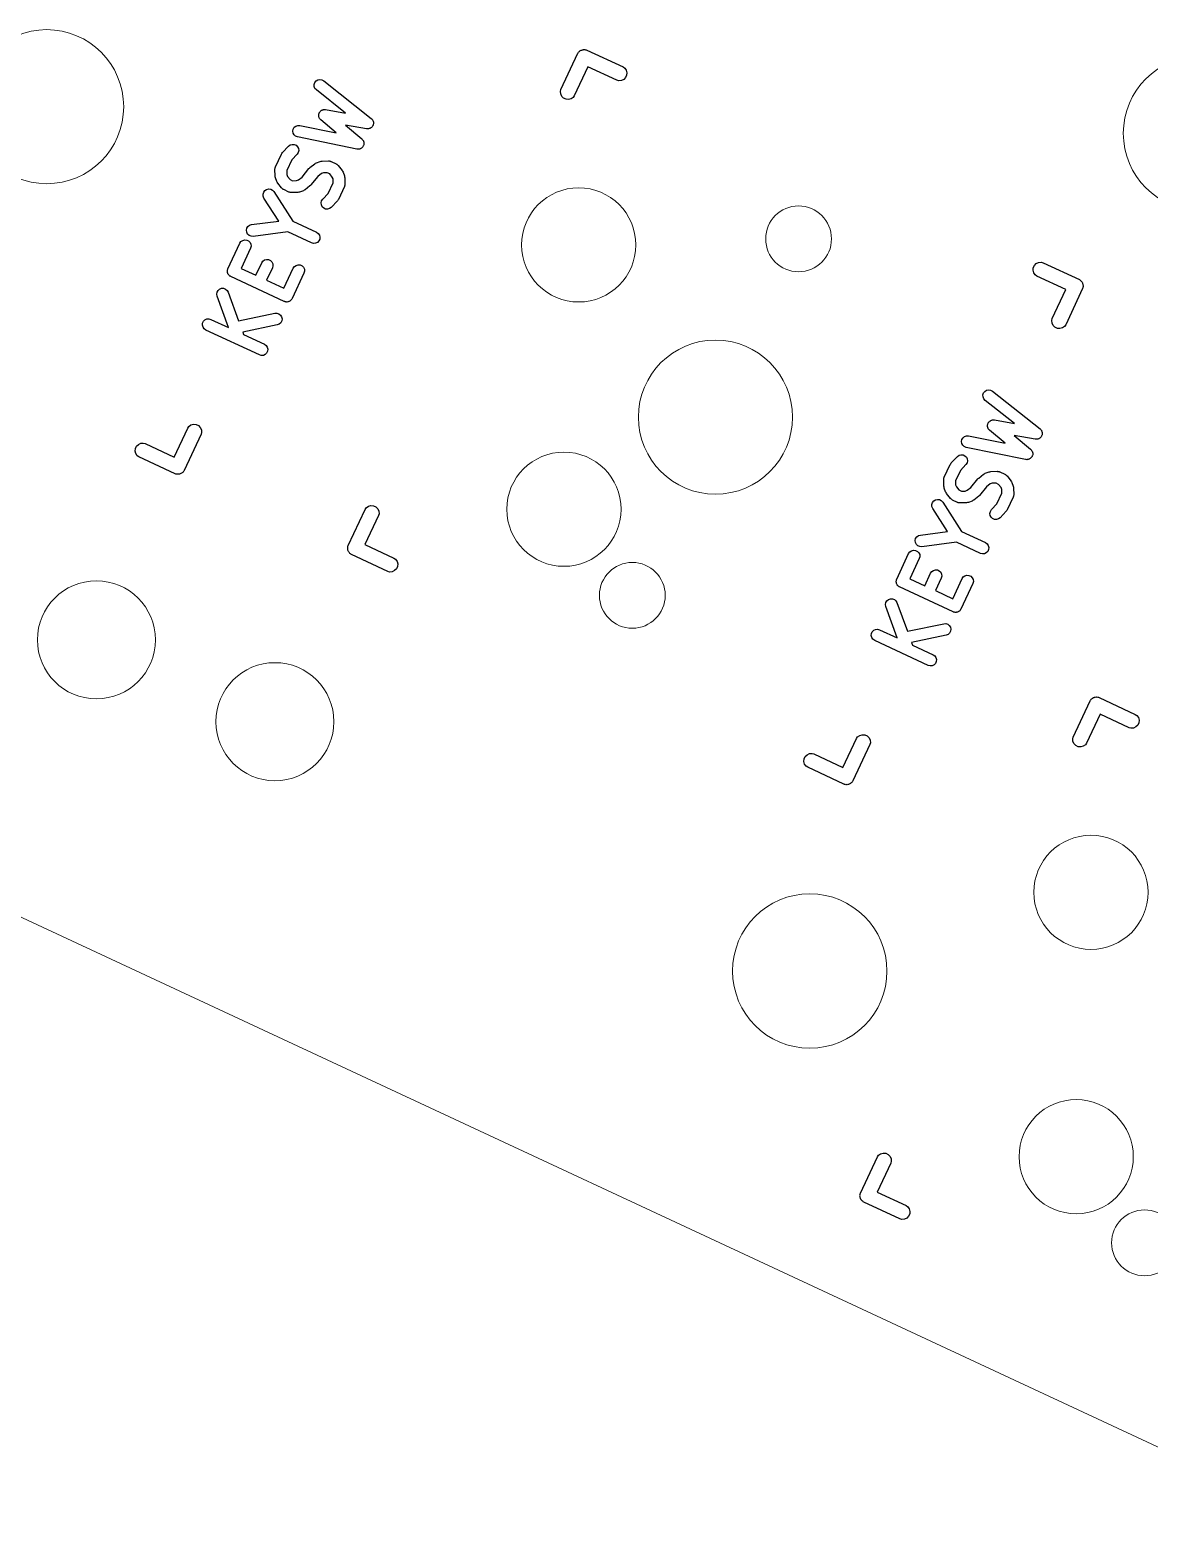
# Model space of a CAD drawing. Header units: millimetres. Extents: x 24 to 207, y 13 to 184.
# Drawn here: x 148.08 to 177, y 12.81 to 51.11 of the extents above; entities that cross this region are included whole.
import ezdxf

# ---------------------------------------------------------------- set-up
doc = ezdxf.new("R2010")
doc.units = ezdxf.units.MM
doc.header["$MEASUREMENT"] = 0
doc.layers.get('0').update_dxf_attribs({"lineweight": 0, "true_color": 0xf6921e})
doc.layers.add('PCB', color=7, linetype='Continuous', lineweight=0, true_color=0x38e42f)
doc.layers.add('Silk', color=142, linetype='Continuous')

# ---------------------------------------------------------------- blocks, each defined once
blk = doc.blocks.new('PCB')
at = {"color": 0}
blk.add_line((40.605, -70.075), (118.773, -106.519), dxfattribs=at)
for centre, radius in [((86.452, -70.208), 1.99), ((116.25, -70.896), 1.994), ((100.192, -73.778), 1.475), ((105.87, -73.623), 0.85), ((103.723, -78.227), 1.99), ((99.811, -80.606), 1.475), ((101.576, -82.831), 0.85), ((87.738, -83.98), 1.524), ((92.347, -86.094), 1.524), ((113.42, -90.502), 1.475), ((106.159, -92.535), 1.994), ((113.039, -97.331), 1.475), ((114.804, -99.555), 0.85)]:
    blk.add_circle(centre, radius, dxfattribs=at)

msp = doc.modelspace()

# ---------------------------------------------------------------- linework, layer by layer
at = {"layer": 'Silk', "linetype": 'Continuous'}
for p, q in [((162.284, 50.554), (162.296, 50.566)), ((162.296, 50.566), (162.312, 50.574)), ((162.312, 50.574), (162.326, 50.583)), ((162.326, 50.583), (162.342, 50.588)), ((162.342, 50.588), (162.357, 50.595)), ((162.357, 50.595), (162.374, 50.596)), ((162.374, 50.596), (162.39, 50.601)), ((162.39, 50.601), (162.407, 50.599)), ((162.407, 50.599), (162.424, 50.601)), ((162.424, 50.601), (162.44, 50.596)), ((162.44, 50.596), (162.457, 50.595)), ((162.457, 50.595), (162.473, 50.588)), ((162.473, 50.588), (162.473, 50.588)), ((162.473, 50.588), (163.409, 50.151)), ((161.805, 49.567), (162.242, 50.504)), ((162.242, 50.504), (162.249, 50.519)), ((162.242, 50.504), (162.242, 50.504)), ((162.249, 50.519), (162.261, 50.531)), ((162.261, 50.531), (162.27, 50.545)), ((162.27, 50.545), (162.284, 50.554)), ((155.481, 49.789), (155.526, 49.817)), ((155.526, 49.817), (155.578, 49.827)), ((155.578, 49.827), (155.63, 49.82)), ((155.63, 49.82), (155.677, 49.794)), ((155.677, 49.794), (156.905, 48.822)), ((162.499, 50.155), (162.15, 49.406)), ((163.248, 49.806), (162.499, 50.155)), ((163.297, 49.793), (163.248, 49.806)), ((163.364, 49.798), (163.297, 49.793)), ((163.425, 49.827), (163.364, 49.798)), ((163.409, 50.151), (163.45, 50.122)), ((163.472, 49.874), (163.425, 49.827)), ((163.45, 50.122), (163.489, 50.067)), ((163.5, 49.935), (163.472, 49.874)), ((163.489, 50.067), (163.506, 50.002)), ((163.506, 50.002), (163.5, 49.935)), ((155.432, 49.697), (155.448, 49.747)), ((155.433, 49.644), (155.432, 49.697)), ((155.453, 49.595), (155.433, 49.644)), ((155.448, 49.747), (155.481, 49.789)), ((155.488, 49.556), (155.453, 49.595)), ((156.242, 48.958), (155.488, 49.556)), ((161.792, 49.518), (161.805, 49.567)), ((161.798, 49.452), (161.792, 49.518)), ((161.826, 49.391), (161.798, 49.452)), ((155.615, 49.022), (155.625, 49.031)), ((155.625, 49.031), (155.637, 49.036)), ((155.637, 49.036), (155.649, 49.042)), ((155.649, 49.042), (155.662, 49.045)), ((155.662, 49.045), (155.675, 49.049)), ((155.675, 49.049), (155.688, 49.049)), ((155.688, 49.049), (155.701, 49.051)), ((155.701, 49.051), (155.714, 49.049)), ((155.714, 49.049), (155.728, 49.049)), ((155.728, 49.049), (156.242, 48.958)), ((161.874, 49.343), (161.826, 49.391)), ((161.935, 49.315), (161.874, 49.343)), ((162.001, 49.309), (161.935, 49.315)), ((162.066, 49.326), (162.001, 49.309)), ((162.121, 49.365), (162.066, 49.326)), ((162.15, 49.406), (162.121, 49.365)), ((154.958, 48.625), (155.008, 48.642)), ((155.008, 48.642), (155.061, 48.64)), ((155.549, 48.899), (155.551, 48.912)), ((155.551, 48.886), (155.549, 48.899)), ((155.551, 48.925), (155.555, 48.938)), ((155.551, 48.912), (155.551, 48.925)), ((155.551, 48.872), (155.551, 48.886)), ((155.555, 48.86), (155.551, 48.872)), ((155.555, 48.938), (155.558, 48.951)), ((155.558, 48.847), (155.555, 48.86)), ((155.558, 48.951), (155.564, 48.963)), ((155.564, 48.835), (155.558, 48.847)), ((155.564, 48.963), (155.569, 48.975)), ((155.569, 48.823), (155.564, 48.835)), ((155.569, 48.975), (155.578, 48.985)), ((155.578, 48.813), (155.569, 48.823)), ((155.578, 48.985), (155.584, 48.997)), ((155.584, 48.801), (155.578, 48.813)), ((155.584, 48.997), (155.594, 49.006)), ((155.594, 48.793), (155.584, 48.801)), ((155.594, 49.006), (155.603, 49.016)), ((155.603, 48.782), (155.594, 48.793)), ((155.603, 49.016), (155.615, 49.022)), ((156.004, 48.447), (155.603, 48.782)), ((156.784, 48.552), (156.237, 48.649)), ((156.237, 48.649), (156.663, 48.293)), ((156.905, 48.822), (156.915, 48.81)), ((156.915, 48.81), (156.927, 48.8)), ((156.927, 48.8), (156.933, 48.79)), ((156.933, 48.79), (156.94, 48.782)), ((156.94, 48.782), (156.946, 48.768)), ((156.946, 48.768), (156.954, 48.754)), ((156.953, 48.65), (156.948, 48.64)), ((156.956, 48.665), (156.953, 48.65)), ((156.954, 48.754), (156.955, 48.743)), ((156.955, 48.743), (156.96, 48.733)), ((156.961, 48.68), (156.956, 48.665)), ((156.96, 48.733), (156.96, 48.717)), ((156.96, 48.717), (156.963, 48.702)), ((156.963, 48.702), (156.961, 48.691)), ((156.961, 48.691), (156.961, 48.68)), ((154.878, 48.495), (154.889, 48.547)), ((154.886, 48.443), (154.878, 48.495)), ((154.911, 48.396), (154.886, 48.443)), ((154.889, 48.547), (154.916, 48.592)), ((154.95, 48.361), (154.911, 48.396)), ((154.916, 48.592), (154.958, 48.625)), ((155, 48.342), (154.95, 48.361)), ((156.534, 48.027), (155, 48.342)), ((155.061, 48.64), (156.004, 48.447)), ((156.663, 48.293), (156.673, 48.281)), ((156.673, 48.281), (156.684, 48.271)), ((156.684, 48.271), (156.69, 48.261)), ((156.69, 48.261), (156.697, 48.252)), ((156.799, 48.552), (156.784, 48.552)), ((156.815, 48.55), (156.799, 48.552)), ((156.825, 48.552), (156.815, 48.55)), ((156.837, 48.552), (156.825, 48.552)), ((156.851, 48.557), (156.837, 48.552)), ((156.866, 48.56), (156.851, 48.557)), ((156.876, 48.566), (156.866, 48.56)), ((156.886, 48.57), (156.876, 48.566)), ((156.898, 48.58), (156.886, 48.57)), ((156.911, 48.588), (156.898, 48.58)), ((156.918, 48.597), (156.911, 48.588)), ((156.927, 48.604), (156.918, 48.597)), ((156.935, 48.617), (156.927, 48.604)), ((156.944, 48.63), (156.935, 48.617)), ((156.948, 48.64), (156.944, 48.63)), ((154.432, 47.569), (154.585, 47.898)), ((154.585, 47.898), (154.599, 47.918)), ((154.599, 47.918), (154.613, 47.938)), ((154.613, 47.938), (154.771, 48.105)), ((154.771, 48.105), (154.813, 48.136)), ((154.813, 48.136), (154.864, 48.151)), ((154.992, 47.895), (154.851, 47.747)), ((154.864, 48.151), (154.917, 48.148)), ((154.917, 48.148), (154.965, 48.127)), ((154.965, 48.127), (155.004, 48.091)), ((155.021, 47.939), (154.992, 47.895)), ((155.004, 48.091), (155.027, 48.044)), ((155.034, 47.991), (155.021, 47.939)), ((155.027, 48.044), (155.034, 47.991)), ((156.55, 48.026), (156.534, 48.027)), ((156.565, 48.024), (156.55, 48.026)), ((156.576, 48.025), (156.565, 48.024)), ((156.587, 48.025), (156.576, 48.025)), ((156.602, 48.03), (156.587, 48.025)), ((156.617, 48.033), (156.602, 48.03)), ((156.627, 48.038), (156.617, 48.033)), ((156.637, 48.042), (156.627, 48.038)), ((156.65, 48.052), (156.637, 48.042)), ((156.663, 48.059), (156.65, 48.052)), ((156.67, 48.068), (156.663, 48.059)), ((156.679, 48.075), (156.67, 48.068)), ((156.687, 48.088), (156.679, 48.075)), ((156.697, 48.1), (156.687, 48.088)), ((156.697, 48.252), (156.702, 48.238)), ((156.701, 48.11), (156.697, 48.1)), ((156.707, 48.12), (156.701, 48.11)), ((156.702, 48.238), (156.709, 48.224)), ((156.71, 48.135), (156.707, 48.12)), ((156.709, 48.224), (156.711, 48.213)), ((156.715, 48.15), (156.71, 48.135)), ((156.711, 48.213), (156.715, 48.203)), ((156.715, 48.203), (156.715, 48.187)), ((156.715, 48.187), (156.717, 48.172)), ((156.717, 48.172), (156.715, 48.161)), ((156.715, 48.161), (156.715, 48.15)), ((154.418, 47.518), (154.423, 47.535)), ((154.419, 47.509), (154.418, 47.518)), ((154.418, 47.5), (154.419, 47.509)), ((154.422, 47.338), (154.418, 47.5)), ((154.423, 47.535), (154.426, 47.553)), ((154.426, 47.553), (154.43, 47.56)), ((154.43, 47.56), (154.432, 47.569)), ((154.851, 47.747), (154.724, 47.473)), ((155.12, 47.307), (155.298, 47.526)), ((155.298, 47.526), (155.311, 47.537)), ((155.311, 47.537), (155.322, 47.55)), ((155.322, 47.55), (155.449, 47.651)), ((155.449, 47.651), (155.47, 47.662)), ((155.47, 47.662), (155.491, 47.674)), ((155.491, 47.674), (155.588, 47.709)), ((155.588, 47.709), (155.612, 47.714)), ((155.612, 47.714), (155.636, 47.719)), ((155.636, 47.719), (155.798, 47.723)), ((155.798, 47.723), (155.807, 47.722)), ((155.807, 47.722), (155.815, 47.722)), ((155.815, 47.722), (155.833, 47.718)), ((155.833, 47.718), (155.85, 47.715)), ((155.85, 47.715), (155.858, 47.711)), ((155.858, 47.711), (155.867, 47.709)), ((155.867, 47.709), (155.998, 47.647)), ((155.998, 47.647), (156.005, 47.642)), ((156.005, 47.642), (156.014, 47.639)), ((156.014, 47.639), (156.027, 47.627)), ((156.027, 47.627), (156.042, 47.617)), ((156.042, 47.617), (156.047, 47.61)), ((156.047, 47.61), (156.053, 47.604)), ((156.053, 47.604), (156.154, 47.477)), ((154.427, 47.314), (154.422, 47.338)), ((154.431, 47.29), (154.427, 47.314)), ((154.467, 47.194), (154.431, 47.29)), ((154.479, 47.173), (154.467, 47.194)), ((154.49, 47.151), (154.479, 47.173)), ((154.591, 47.024), (154.49, 47.151)), ((154.724, 47.473), (154.726, 47.371)), ((154.726, 47.371), (154.745, 47.321)), ((154.745, 47.321), (154.808, 47.242)), ((154.808, 47.242), (154.874, 47.211)), ((154.874, 47.211), (154.976, 47.214)), ((154.976, 47.214), (155.026, 47.232)), ((155.026, 47.232), (155.12, 47.307)), ((155.524, 47.321), (155.346, 47.102)), ((155.619, 47.396), (155.524, 47.321)), ((155.669, 47.415), (155.619, 47.396)), ((155.77, 47.417), (155.669, 47.415)), ((155.837, 47.386), (155.77, 47.417)), ((155.793, 46.882), (155.921, 47.155)), ((155.9, 47.307), (155.837, 47.386)), ((155.918, 47.257), (155.9, 47.307)), ((155.921, 47.155), (155.918, 47.257)), ((156.154, 47.477), (156.166, 47.455)), ((156.166, 47.455), (156.178, 47.434)), ((156.178, 47.434), (156.213, 47.338)), ((156.213, 47.338), (156.217, 47.314)), ((156.217, 47.314), (156.222, 47.29)), ((156.226, 47.11), (156.221, 47.093)), ((156.222, 47.29), (156.226, 47.128)), ((156.226, 47.128), (156.225, 47.119)), ((156.225, 47.119), (156.226, 47.11)), ((154.112, 46.867), (154.128, 46.917)), ((154.115, 46.814), (154.112, 46.867)), ((154.135, 46.765), (154.115, 46.814)), ((154.128, 46.917), (154.161, 46.959)), ((154.515, 46.169), (154.135, 46.765)), ((154.161, 46.959), (154.205, 46.988)), ((154.205, 46.988), (154.257, 46.999)), ((154.257, 46.999), (154.309, 46.992)), ((154.309, 46.992), (154.356, 46.968)), ((154.356, 46.968), (154.392, 46.929)), ((154.392, 46.929), (154.877, 46.168)), ((154.598, 47.018), (154.591, 47.024)), ((154.603, 47.011), (154.598, 47.018)), ((154.618, 47.001), (154.603, 47.011)), ((154.631, 46.989), (154.618, 47.001)), ((154.639, 46.986), (154.631, 46.989)), ((154.646, 46.981), (154.639, 46.986)), ((154.778, 46.919), (154.646, 46.981)), ((154.786, 46.917), (154.778, 46.919)), ((154.794, 46.913), (154.786, 46.917)), ((154.812, 46.91), (154.794, 46.913)), ((154.829, 46.906), (154.812, 46.91)), ((154.838, 46.906), (154.829, 46.906)), ((154.846, 46.905), (154.838, 46.906)), ((155.009, 46.91), (154.846, 46.905)), ((155.033, 46.914), (155.009, 46.91)), ((155.057, 46.919), (155.033, 46.914)), ((155.153, 46.954), (155.057, 46.919)), ((155.174, 46.966), (155.153, 46.954)), ((155.196, 46.978), (155.174, 46.966)), ((155.323, 47.078), (155.196, 46.978)), ((155.334, 47.091), (155.323, 47.078)), ((155.346, 47.102), (155.334, 47.091)), ((155.623, 46.689), (155.652, 46.733)), ((155.652, 46.733), (155.793, 46.882)), ((156.059, 46.73), (156.045, 46.71)), ((156.212, 47.059), (156.059, 46.73)), ((156.215, 47.068), (156.212, 47.059)), ((156.219, 47.075), (156.215, 47.068)), ((156.221, 47.093), (156.219, 47.075)), ((155.611, 46.637), (155.623, 46.689)), ((155.617, 46.585), (155.611, 46.637)), ((155.641, 46.537), (155.617, 46.585)), ((155.679, 46.501), (155.641, 46.537)), ((155.728, 46.48), (155.679, 46.501)), ((155.78, 46.477), (155.728, 46.48)), ((155.831, 46.492), (155.78, 46.477)), ((155.874, 46.523), (155.831, 46.492)), ((156.031, 46.69), (155.874, 46.523)), ((156.045, 46.71), (156.031, 46.69)), ((153.682, 45.933), (153.693, 45.984)), ((153.693, 45.984), (153.722, 46.029)), ((153.722, 46.029), (153.764, 46.061)), ((153.764, 46.061), (153.814, 46.077)), ((153.814, 46.077), (154.515, 46.169)), ((154.877, 46.168), (155.494, 45.88)), ((153.205, 44.938), (153.512, 45.596)), ((153.512, 45.596), (153.542, 45.639)), ((153.542, 45.639), (153.586, 45.67)), ((153.586, 45.67), (153.637, 45.683)), ((153.637, 45.683), (153.69, 45.679)), ((153.689, 45.88), (153.682, 45.933)), ((153.713, 45.833), (153.689, 45.88)), ((153.69, 45.679), (153.738, 45.656)), ((153.752, 45.798), (153.713, 45.833)), ((153.738, 45.656), (153.775, 45.619)), ((153.801, 45.777), (153.752, 45.798)), ((153.775, 45.619), (153.797, 45.571)), ((153.854, 45.775), (153.801, 45.777)), ((154.748, 45.892), (153.854, 45.775)), ((155.366, 45.604), (154.748, 45.892)), ((155.417, 45.591), (155.366, 45.604)), ((155.47, 45.595), (155.417, 45.591)), ((155.517, 45.618), (155.47, 45.595)), ((155.494, 45.88), (155.538, 45.85)), ((155.555, 45.655), (155.517, 45.618)), ((155.538, 45.85), (155.568, 45.807)), ((155.577, 45.703), (155.555, 45.655)), ((155.568, 45.807), (155.582, 45.756)), ((155.582, 45.756), (155.577, 45.703)), ((153.788, 45.467), (153.546, 44.947)), ((153.802, 45.518), (153.788, 45.467)), ((153.797, 45.571), (153.802, 45.518)), ((153.192, 44.887), (153.195, 44.9)), ((153.193, 44.874), (153.192, 44.887)), ((153.192, 44.86), (153.193, 44.874)), ((153.195, 44.848), (153.192, 44.86)), ((153.195, 44.9), (153.196, 44.913)), ((153.196, 44.834), (153.195, 44.848)), ((153.196, 44.913), (153.202, 44.925)), ((153.202, 44.822), (153.196, 44.834)), ((153.202, 44.925), (153.205, 44.938)), ((153.205, 44.809), (153.202, 44.822)), ((153.546, 44.947), (153.927, 44.769)), ((153.927, 44.769), (154.078, 45.092)), ((154.078, 45.092), (154.108, 45.135)), ((154.108, 45.135), (154.151, 45.165)), ((154.151, 45.165), (154.203, 45.179)), ((154.203, 45.179), (154.255, 45.175)), ((154.354, 44.963), (154.204, 44.641)), ((154.255, 45.175), (154.303, 45.152)), ((154.303, 45.152), (154.341, 45.115)), ((154.341, 45.115), (154.363, 45.067)), ((154.368, 45.014), (154.354, 44.963)), ((154.363, 45.067), (154.368, 45.014)), ((154.651, 44.432), (154.893, 44.952)), ((155.169, 44.823), (154.863, 44.165)), ((154.893, 44.952), (154.924, 44.995)), ((154.924, 44.995), (154.967, 45.025)), ((154.967, 45.025), (155.018, 45.039)), ((155.018, 45.039), (155.071, 45.035)), ((155.071, 45.035), (155.119, 45.012)), ((155.119, 45.012), (155.156, 44.975)), ((155.156, 44.975), (155.179, 44.927)), ((155.183, 44.874), (155.169, 44.823)), ((155.179, 44.927), (155.183, 44.874)), ((173.997, 44.897), (174.002, 44.964)), ((174.014, 44.832), (173.997, 44.897)), ((174.002, 44.964), (174.031, 45.025)), ((174.052, 44.777), (174.014, 44.832)), ((174.031, 45.025), (174.078, 45.072)), ((174.078, 45.072), (174.139, 45.101)), ((174.139, 45.101), (174.206, 45.107)), ((174.206, 45.107), (174.255, 45.094)), ((174.255, 45.094), (175.191, 44.657)), ((152.991, 44.414), (153.041, 44.432)), ((153.041, 44.432), (153.094, 44.432)), ((153.094, 44.432), (153.144, 44.414)), ((153.213, 44.798), (153.205, 44.809)), ((153.219, 44.786), (153.213, 44.798)), ((153.228, 44.777), (153.219, 44.786)), ((153.236, 44.766), (153.228, 44.777)), ((153.247, 44.758), (153.236, 44.766)), ((153.256, 44.749), (153.247, 44.758)), ((153.268, 44.743), (153.256, 44.749)), ((153.279, 44.736), (153.268, 44.743)), ((154.66, 44.091), (153.279, 44.736)), ((154.204, 44.641), (154.651, 44.432)), ((174.094, 44.748), (174.052, 44.777)), ((174.842, 44.399), (174.094, 44.748)), ((175.191, 44.657), (175.191, 44.657)), ((175.191, 44.657), (175.207, 44.65)), ((175.207, 44.65), (175.218, 44.638)), ((175.218, 44.638), (175.232, 44.628)), ((175.232, 44.628), (175.242, 44.614)), ((175.242, 44.614), (175.254, 44.602)), ((175.254, 44.602), (175.261, 44.587)), ((175.261, 44.587), (175.271, 44.573)), ((175.271, 44.573), (175.275, 44.557)), ((175.275, 44.557), (175.282, 44.541)), ((175.282, 44.441), (175.275, 44.426)), ((175.282, 44.541), (175.284, 44.524)), ((175.284, 44.458), (175.282, 44.441)), ((175.284, 44.524), (175.288, 44.508)), ((175.288, 44.474), (175.284, 44.458)), ((175.288, 44.508), (175.287, 44.491)), ((175.287, 44.491), (175.288, 44.474)), ((152.915, 44.282), (152.924, 44.334)), ((152.924, 44.23), (152.915, 44.282)), ((152.924, 44.334), (152.951, 44.38)), ((153.22, 43.418), (152.924, 44.23)), ((152.951, 44.38), (152.991, 44.414)), ((153.144, 44.414), (153.184, 44.38)), ((153.184, 44.38), (153.211, 44.334)), ((153.211, 44.334), (153.481, 43.59)), ((154.673, 44.088), (154.66, 44.091)), ((154.685, 44.082), (154.673, 44.088)), ((154.699, 44.081), (154.685, 44.082)), ((154.711, 44.078), (154.699, 44.081)), ((154.725, 44.079), (154.711, 44.078)), ((154.738, 44.078), (154.725, 44.079)), ((154.751, 44.081), (154.738, 44.078)), ((154.764, 44.082), (154.751, 44.081)), ((154.776, 44.088), (154.764, 44.082)), ((154.789, 44.091), (154.776, 44.088)), ((154.8, 44.099), (154.789, 44.091)), ((154.812, 44.105), (154.8, 44.099)), ((154.822, 44.114), (154.812, 44.105)), ((154.832, 44.122), (154.822, 44.114)), ((154.84, 44.133), (154.832, 44.122)), ((154.85, 44.142), (154.84, 44.133)), ((154.855, 44.154), (154.85, 44.142)), ((154.863, 44.165), (154.855, 44.154)), ((174.493, 43.65), (174.842, 44.399)), ((175.275, 44.426), (174.839, 43.489)), ((175.275, 44.426), (175.275, 44.426)), ((153.481, 43.59), (154.417, 43.787)), ((154.417, 43.787), (154.47, 43.789)), ((154.47, 43.789), (154.52, 43.772)), ((154.52, 43.772), (154.562, 43.739)), ((154.562, 43.739), (154.59, 43.694)), ((154.59, 43.694), (154.601, 43.643)), ((152.548, 43.479), (152.552, 43.532)), ((152.561, 43.428), (152.548, 43.479)), ((152.552, 43.532), (152.575, 43.58)), ((152.592, 43.385), (152.561, 43.428)), ((152.575, 43.58), (152.612, 43.617)), ((152.635, 43.354), (152.592, 43.385)), ((152.612, 43.617), (152.66, 43.64)), ((154.016, 42.71), (152.635, 43.354)), ((152.66, 43.64), (152.713, 43.644)), ((152.713, 43.644), (152.764, 43.631)), ((152.764, 43.631), (153.22, 43.418)), ((154.48, 43.489), (153.587, 43.301)), ((153.587, 43.301), (153.61, 43.236)), ((154.529, 43.508), (154.48, 43.489)), ((154.569, 43.544), (154.529, 43.508)), ((154.593, 43.59), (154.569, 43.544)), ((154.601, 43.643), (154.593, 43.59)), ((174.48, 43.602), (174.493, 43.65)), ((174.486, 43.535), (174.48, 43.602)), ((174.514, 43.474), (174.486, 43.535)), ((174.562, 43.426), (174.514, 43.474)), ((174.623, 43.398), (174.562, 43.426)), ((174.69, 43.392), (174.623, 43.398)), ((174.755, 43.41), (174.69, 43.392)), ((174.81, 43.448), (174.755, 43.41)), ((174.839, 43.489), (174.81, 43.448)), ((153.61, 43.236), (154.145, 42.987)), ((154.145, 42.987), (154.188, 42.956)), ((154.188, 42.956), (154.219, 42.913)), ((154.219, 42.913), (154.232, 42.862)), ((154.067, 42.697), (154.016, 42.71)), ((154.12, 42.701), (154.067, 42.697)), ((154.168, 42.724), (154.12, 42.701)), ((154.205, 42.761), (154.168, 42.724)), ((154.228, 42.809), (154.205, 42.761)), ((154.232, 42.862), (154.228, 42.809)), ((172.719, 41.729), (172.752, 41.771)), ((172.752, 41.771), (172.797, 41.799)), ((172.797, 41.799), (172.849, 41.809)), ((172.849, 41.809), (172.901, 41.801)), ((172.901, 41.801), (172.948, 41.776)), ((172.948, 41.776), (174.176, 40.803)), ((172.702, 41.679), (172.719, 41.729)), ((172.704, 41.626), (172.702, 41.679)), ((172.723, 41.577), (172.704, 41.626)), ((172.758, 41.537), (172.723, 41.577)), ((173.513, 40.94), (172.758, 41.537)), ((172.855, 40.979), (172.865, 40.987)), ((172.865, 40.987), (172.874, 40.998)), ((172.874, 40.998), (172.885, 41.004)), ((172.885, 41.004), (172.896, 41.013)), ((172.896, 41.013), (172.908, 41.017)), ((172.908, 41.017), (172.919, 41.024)), ((172.919, 41.024), (172.933, 41.026)), ((172.933, 41.026), (172.945, 41.031)), ((172.945, 41.031), (172.958, 41.031)), ((172.958, 41.031), (172.971, 41.033)), ((172.971, 41.033), (172.985, 41.031)), ((172.985, 41.031), (172.998, 41.031)), ((172.998, 41.031), (173.513, 40.94)), ((151.816, 40.074), (152.165, 40.823)), ((152.511, 40.662), (152.074, 39.726)), ((152.165, 40.823), (152.194, 40.864)), ((152.194, 40.864), (152.249, 40.903)), ((152.249, 40.903), (152.314, 40.92)), ((152.314, 40.92), (152.381, 40.914)), ((152.381, 40.914), (152.442, 40.886)), ((152.442, 40.886), (152.489, 40.838)), ((152.489, 40.838), (152.518, 40.777)), ((152.524, 40.711), (152.511, 40.662)), ((152.518, 40.777), (152.524, 40.711)), ((172.187, 40.574), (172.228, 40.607)), ((172.228, 40.607), (172.279, 40.624)), ((172.279, 40.624), (172.332, 40.622)), ((172.332, 40.622), (173.275, 40.429)), ((172.819, 40.881), (172.822, 40.894)), ((172.822, 40.868), (172.819, 40.881)), ((172.822, 40.907), (172.826, 40.92)), ((172.822, 40.894), (172.822, 40.907)), ((172.822, 40.854), (172.822, 40.868)), ((172.826, 40.842), (172.822, 40.854)), ((172.826, 40.92), (172.828, 40.933)), ((172.828, 40.829), (172.826, 40.842)), ((172.828, 40.933), (172.835, 40.945)), ((172.835, 40.817), (172.828, 40.829)), ((172.835, 40.945), (172.84, 40.957)), ((172.84, 40.805), (172.835, 40.817)), ((172.84, 40.957), (172.848, 40.967)), ((172.848, 40.794), (172.84, 40.805)), ((172.848, 40.967), (172.855, 40.979)), ((172.855, 40.783), (172.848, 40.794)), ((172.865, 40.774), (172.855, 40.783)), ((172.874, 40.764), (172.865, 40.774)), ((173.275, 40.429), (172.874, 40.764)), ((174.054, 40.534), (173.508, 40.631)), ((173.508, 40.631), (173.933, 40.275)), ((174.176, 40.803), (174.186, 40.792)), ((174.186, 40.792), (174.198, 40.782)), ((174.198, 40.782), (174.203, 40.772)), ((174.205, 40.599), (174.198, 40.586)), ((174.203, 40.772), (174.211, 40.764)), ((174.215, 40.611), (174.205, 40.599)), ((174.211, 40.764), (174.216, 40.749)), ((174.218, 40.622), (174.215, 40.611)), ((174.216, 40.749), (174.224, 40.736)), ((174.224, 40.632), (174.218, 40.622)), ((174.224, 40.736), (174.226, 40.725)), ((174.227, 40.647), (174.224, 40.632)), ((174.226, 40.725), (174.23, 40.715)), ((174.232, 40.662), (174.227, 40.647)), ((174.23, 40.715), (174.231, 40.699)), ((174.231, 40.699), (174.233, 40.684)), ((174.233, 40.684), (174.231, 40.673)), ((174.231, 40.673), (174.232, 40.662)), ((150.809, 40.227), (150.815, 40.294)), ((150.827, 40.162), (150.809, 40.227)), ((150.815, 40.294), (150.843, 40.355)), ((150.843, 40.355), (150.891, 40.402)), ((150.891, 40.402), (150.952, 40.431)), ((150.952, 40.431), (151.019, 40.436)), ((151.019, 40.436), (151.067, 40.423)), ((151.067, 40.423), (151.816, 40.074)), ((172.149, 40.477), (172.159, 40.529)), ((172.156, 40.425), (172.149, 40.477)), ((172.182, 40.378), (172.156, 40.425)), ((172.159, 40.529), (172.187, 40.574)), ((172.221, 40.343), (172.182, 40.378)), ((172.27, 40.324), (172.221, 40.343)), ((173.805, 40.008), (172.27, 40.324)), ((173.933, 40.275), (173.943, 40.263)), ((173.943, 40.263), (173.955, 40.252)), ((173.955, 40.252), (173.96, 40.243)), ((173.96, 40.243), (173.967, 40.234)), ((173.967, 40.234), (173.973, 40.22)), ((173.973, 40.22), (173.98, 40.206)), ((174.07, 40.534), (174.054, 40.534)), ((174.085, 40.532), (174.07, 40.534)), ((174.096, 40.534), (174.085, 40.532)), ((174.107, 40.534), (174.096, 40.534)), ((174.122, 40.539), (174.107, 40.534)), ((174.137, 40.542), (174.122, 40.539)), ((174.146, 40.548), (174.137, 40.542)), ((174.157, 40.552), (174.146, 40.548)), ((174.169, 40.562), (174.157, 40.552)), ((174.182, 40.57), (174.169, 40.562)), ((174.189, 40.579), (174.182, 40.57)), ((174.198, 40.586), (174.189, 40.579)), ((150.865, 40.107), (150.827, 40.162)), ((150.906, 40.078), (150.865, 40.107)), ((151.843, 39.641), (150.906, 40.078)), ((171.703, 39.551), (171.856, 39.88)), ((171.856, 39.88), (171.87, 39.9)), ((171.87, 39.9), (171.884, 39.92)), ((171.884, 39.92), (172.041, 40.087)), ((172.041, 40.087), (172.084, 40.118)), ((172.084, 40.118), (172.135, 40.133)), ((172.263, 39.877), (172.122, 39.728)), ((172.135, 40.133), (172.187, 40.13)), ((172.187, 40.13), (172.236, 40.109)), ((172.236, 40.109), (172.274, 40.073)), ((172.292, 39.921), (172.263, 39.877)), ((172.274, 40.073), (172.298, 40.025)), ((172.304, 39.973), (172.292, 39.921)), ((172.298, 40.025), (172.304, 39.973)), ((173.82, 40.008), (173.805, 40.008)), ((173.836, 40.005), (173.82, 40.008)), ((173.847, 40.007), (173.836, 40.005)), ((173.858, 40.007), (173.847, 40.007)), ((173.873, 40.012), (173.858, 40.007)), ((173.888, 40.015), (173.873, 40.012)), ((173.897, 40.02), (173.888, 40.015)), ((173.908, 40.024), (173.897, 40.02)), ((173.92, 40.033), (173.908, 40.024)), ((173.934, 40.041), (173.92, 40.033)), ((173.941, 40.05), (173.934, 40.041)), ((173.949, 40.057), (173.941, 40.05)), ((173.958, 40.07), (173.949, 40.057)), ((173.968, 40.082), (173.958, 40.07)), ((173.971, 40.092), (173.968, 40.082)), ((173.977, 40.102), (173.971, 40.092)), ((173.98, 40.117), (173.977, 40.102)), ((173.98, 40.206), (173.982, 40.195)), ((173.986, 40.131), (173.98, 40.117)), ((173.982, 40.195), (173.986, 40.184)), ((173.986, 40.184), (173.986, 40.169)), ((173.986, 40.169), (173.988, 40.153)), ((173.988, 40.153), (173.986, 40.143)), ((173.986, 40.143), (173.986, 40.131)), ((151.858, 39.634), (151.843, 39.641)), ((151.843, 39.641), (151.843, 39.641)), ((151.875, 39.633), (151.858, 39.634)), ((151.891, 39.628), (151.875, 39.633)), ((151.908, 39.63), (151.891, 39.628)), ((151.925, 39.628), (151.908, 39.63)), ((151.941, 39.633), (151.925, 39.628)), ((151.958, 39.634), (151.941, 39.633)), ((151.974, 39.641), (151.958, 39.634)), ((151.99, 39.646), (151.974, 39.641)), ((152.004, 39.656), (151.99, 39.646)), ((152.019, 39.663), (152.004, 39.656)), ((152.031, 39.675), (152.019, 39.663)), ((152.045, 39.684), (152.031, 39.675)), ((152.055, 39.698), (152.045, 39.684)), ((152.067, 39.71), (152.055, 39.698)), ((152.074, 39.725), (152.067, 39.71)), ((152.074, 39.726), (152.074, 39.725)), ((171.689, 39.5), (171.694, 39.517)), ((171.69, 39.491), (171.689, 39.5)), ((171.689, 39.482), (171.69, 39.491)), ((171.693, 39.32), (171.689, 39.482)), ((171.694, 39.517), (171.696, 39.535)), ((171.696, 39.535), (171.701, 39.542)), ((171.701, 39.542), (171.703, 39.551)), ((172.122, 39.728), (171.994, 39.455)), ((171.994, 39.455), (171.997, 39.353)), ((172.391, 39.289), (172.569, 39.508)), ((172.569, 39.508), (172.581, 39.519)), ((172.581, 39.519), (172.592, 39.531)), ((172.592, 39.531), (172.719, 39.632)), ((172.719, 39.632), (172.741, 39.644)), ((172.741, 39.644), (172.762, 39.656)), ((172.762, 39.656), (172.859, 39.691)), ((172.859, 39.691), (172.883, 39.696)), ((172.883, 39.696), (172.906, 39.7)), ((172.906, 39.7), (173.069, 39.705)), ((173.069, 39.705), (173.077, 39.704)), ((173.077, 39.704), (173.086, 39.704)), ((173.086, 39.704), (173.103, 39.7)), ((173.103, 39.7), (173.121, 39.697)), ((173.121, 39.697), (173.129, 39.693)), ((173.129, 39.693), (173.137, 39.691)), ((173.137, 39.691), (173.269, 39.629)), ((173.269, 39.629), (173.276, 39.624)), ((173.276, 39.624), (173.284, 39.621)), ((173.284, 39.621), (173.298, 39.609)), ((173.298, 39.609), (173.312, 39.599)), ((173.312, 39.599), (173.317, 39.592)), ((173.317, 39.592), (173.324, 39.586)), ((173.324, 39.586), (173.425, 39.459)), ((173.425, 39.459), (173.436, 39.437)), ((171.698, 39.296), (171.693, 39.32)), ((171.702, 39.272), (171.698, 39.296)), ((171.737, 39.176), (171.702, 39.272)), ((171.749, 39.154), (171.737, 39.176)), ((171.761, 39.133), (171.749, 39.154)), ((171.862, 39.006), (171.761, 39.133)), ((171.997, 39.353), (172.015, 39.303)), ((172.015, 39.303), (172.078, 39.224)), ((172.078, 39.224), (172.145, 39.193)), ((172.145, 39.193), (172.246, 39.195)), ((172.246, 39.195), (172.296, 39.214)), ((172.296, 39.214), (172.391, 39.289)), ((172.604, 39.073), (172.593, 39.06)), ((172.617, 39.084), (172.604, 39.073)), ((172.795, 39.303), (172.617, 39.084)), ((172.89, 39.378), (172.795, 39.303)), ((172.94, 39.396), (172.89, 39.378)), ((173.041, 39.399), (172.94, 39.396)), ((173.107, 39.368), (173.041, 39.399)), ((173.064, 38.863), (173.191, 39.137)), ((173.171, 39.289), (173.107, 39.368)), ((173.189, 39.239), (173.171, 39.289)), ((173.191, 39.137), (173.189, 39.239)), ((173.436, 39.437), (173.448, 39.416)), ((173.448, 39.416), (173.484, 39.32)), ((173.484, 39.32), (173.488, 39.296)), ((173.488, 39.296), (173.493, 39.272)), ((173.492, 39.075), (173.489, 39.057)), ((173.497, 39.092), (173.492, 39.075)), ((173.493, 39.272), (173.497, 39.11)), ((173.497, 39.11), (173.496, 39.101)), ((173.496, 39.101), (173.497, 39.092)), ((156.311, 37.785), (156.748, 38.722)), ((156.748, 38.722), (156.776, 38.763)), ((156.776, 38.763), (156.831, 38.801)), ((156.831, 38.801), (156.896, 38.819)), ((156.896, 38.819), (156.963, 38.813)), ((156.963, 38.813), (157.024, 38.784)), ((157.024, 38.784), (157.072, 38.737)), ((157.072, 38.737), (157.1, 38.676)), ((171.383, 38.848), (171.399, 38.899)), ((171.385, 38.796), (171.383, 38.848)), ((171.406, 38.747), (171.385, 38.796)), ((171.399, 38.899), (171.431, 38.941)), ((171.786, 38.151), (171.406, 38.747)), ((171.431, 38.941), (171.476, 38.969)), ((171.476, 38.969), (171.527, 38.981)), ((171.527, 38.981), (171.58, 38.974)), ((171.58, 38.974), (171.627, 38.95)), ((171.627, 38.95), (171.663, 38.911)), ((171.663, 38.911), (172.148, 38.15)), ((171.869, 39), (171.862, 39.006)), ((171.874, 38.993), (171.869, 39)), ((171.888, 38.983), (171.874, 38.993)), ((171.902, 38.971), (171.888, 38.983)), ((171.91, 38.968), (171.902, 38.971)), ((171.917, 38.962), (171.91, 38.968)), ((172.048, 38.901), (171.917, 38.962)), ((172.057, 38.899), (172.048, 38.901)), ((172.065, 38.895), (172.057, 38.899)), ((172.082, 38.892), (172.065, 38.895)), ((172.1, 38.887), (172.082, 38.892)), ((172.108, 38.888), (172.1, 38.887)), ((172.117, 38.887), (172.108, 38.888)), ((172.279, 38.891), (172.117, 38.887)), ((172.303, 38.896), (172.279, 38.891)), ((172.327, 38.9), (172.303, 38.896)), ((172.424, 38.936), (172.327, 38.9)), ((172.445, 38.948), (172.424, 38.936)), ((172.466, 38.959), (172.445, 38.948)), ((172.593, 39.06), (172.466, 38.959)), ((172.894, 38.67), (172.923, 38.715)), ((172.923, 38.715), (173.064, 38.863)), ((173.316, 38.692), (173.302, 38.672)), ((173.33, 38.712), (173.316, 38.692)), ((173.483, 39.041), (173.33, 38.712)), ((173.485, 39.049), (173.483, 39.041)), ((173.489, 39.057), (173.485, 39.049)), ((157.093, 38.56), (156.744, 37.812)), ((157.106, 38.609), (157.093, 38.56)), ((157.1, 38.676), (157.106, 38.609)), ((172.882, 38.619), (172.894, 38.67)), ((172.888, 38.566), (172.882, 38.619)), ((172.911, 38.519), (172.888, 38.566)), ((172.95, 38.483), (172.911, 38.519)), ((172.998, 38.462), (172.95, 38.483)), ((173.051, 38.458), (172.998, 38.462)), ((173.102, 38.474), (173.051, 38.458)), ((173.144, 38.505), (173.102, 38.474)), ((173.302, 38.672), (173.144, 38.505)), ((170.953, 37.915), (170.964, 37.966)), ((170.964, 37.966), (170.993, 38.011)), ((170.993, 38.011), (171.035, 38.043)), ((171.035, 38.043), (171.085, 38.059)), ((171.085, 38.059), (171.786, 38.151)), ((172.148, 38.15), (172.765, 37.862)), ((156.298, 37.736), (156.302, 37.753)), ((156.299, 37.72), (156.298, 37.736)), ((156.298, 37.703), (156.299, 37.72)), ((156.302, 37.686), (156.298, 37.703)), ((156.302, 37.753), (156.304, 37.77)), ((156.304, 37.67), (156.302, 37.686)), ((156.304, 37.77), (156.311, 37.785)), ((156.311, 37.654), (156.304, 37.67)), ((156.311, 37.785), (156.311, 37.785)), ((156.315, 37.638), (156.311, 37.654)), ((156.325, 37.624), (156.315, 37.638)), ((156.332, 37.609), (156.325, 37.624)), ((156.344, 37.597), (156.332, 37.609)), ((156.354, 37.583), (156.344, 37.597)), ((156.368, 37.573), (156.354, 37.583)), ((156.38, 37.561), (156.368, 37.573)), ((156.395, 37.554), (156.38, 37.561)), ((157.331, 37.117), (156.395, 37.554)), ((156.744, 37.812), (157.493, 37.463)), ((170.476, 36.92), (170.783, 37.578)), ((170.783, 37.578), (170.813, 37.621)), ((170.813, 37.621), (170.856, 37.651)), ((170.856, 37.651), (170.908, 37.665)), ((170.908, 37.665), (170.96, 37.66)), ((170.959, 37.862), (170.953, 37.915)), ((170.984, 37.815), (170.959, 37.862)), ((170.96, 37.66), (171.008, 37.638)), ((171.023, 37.779), (170.984, 37.815)), ((171.008, 37.638), (171.046, 37.601)), ((171.072, 37.759), (171.023, 37.779)), ((171.046, 37.601), (171.068, 37.553)), ((171.068, 37.553), (171.073, 37.5)), ((171.125, 37.757), (171.072, 37.759)), ((172.019, 37.874), (171.125, 37.757)), ((172.636, 37.586), (172.019, 37.874)), ((172.687, 37.572), (172.636, 37.586)), ((172.74, 37.577), (172.687, 37.572)), ((172.788, 37.599), (172.74, 37.577)), ((172.765, 37.862), (172.808, 37.832)), ((172.826, 37.637), (172.788, 37.599)), ((172.808, 37.832), (172.839, 37.789)), ((172.848, 37.685), (172.826, 37.637)), ((172.839, 37.789), (172.853, 37.737)), ((172.853, 37.737), (172.848, 37.685)), ((157.493, 37.463), (157.534, 37.434)), ((157.555, 37.186), (157.508, 37.139)), ((157.534, 37.434), (157.572, 37.379)), ((157.584, 37.247), (157.555, 37.186)), ((157.572, 37.379), (157.59, 37.314)), ((157.59, 37.314), (157.584, 37.247)), ((171.059, 37.449), (170.817, 36.929)), ((171.073, 37.5), (171.059, 37.449)), ((171.422, 37.147), (171.473, 37.161)), ((171.473, 37.161), (171.526, 37.156)), ((171.526, 37.156), (171.574, 37.134)), ((157.38, 37.104), (157.331, 37.117)), ((157.447, 37.11), (157.38, 37.104)), ((157.508, 37.139), (157.447, 37.11)), ((170.462, 36.869), (170.466, 36.882)), ((170.463, 36.855), (170.462, 36.869)), ((170.462, 36.842), (170.463, 36.855)), ((170.466, 36.829), (170.462, 36.842)), ((170.466, 36.882), (170.467, 36.895)), ((170.467, 36.816), (170.466, 36.829)), ((170.467, 36.895), (170.473, 36.907)), ((170.473, 36.804), (170.467, 36.816)), ((170.473, 36.907), (170.476, 36.92)), ((170.476, 36.791), (170.473, 36.804)), ((170.484, 36.78), (170.476, 36.791)), ((170.489, 36.768), (170.484, 36.78)), ((170.817, 36.929), (171.198, 36.751)), ((171.198, 36.751), (171.348, 37.074)), ((171.348, 37.074), (171.379, 37.117)), ((171.379, 37.117), (171.422, 37.147)), ((171.625, 36.945), (171.474, 36.623)), ((171.574, 37.134), (171.611, 37.097)), ((171.611, 37.097), (171.634, 37.049)), ((171.638, 36.996), (171.625, 36.945)), ((171.634, 37.049), (171.638, 36.996)), ((171.922, 36.414), (172.164, 36.934)), ((172.44, 36.805), (172.133, 36.147)), ((172.164, 36.934), (172.194, 36.977)), ((172.194, 36.977), (172.238, 37.007)), ((172.238, 37.007), (172.289, 37.021)), ((172.289, 37.021), (172.341, 37.016)), ((172.341, 37.016), (172.389, 36.994)), ((172.389, 36.994), (172.427, 36.957)), ((172.427, 36.957), (172.449, 36.909)), ((172.454, 36.856), (172.44, 36.805)), ((172.449, 36.909), (172.454, 36.856)), ((170.221, 36.362), (170.262, 36.396)), ((170.262, 36.396), (170.312, 36.414)), ((170.312, 36.414), (170.365, 36.414)), ((170.365, 36.414), (170.414, 36.396)), ((170.414, 36.396), (170.455, 36.362)), ((170.499, 36.759), (170.489, 36.768)), ((170.506, 36.748), (170.499, 36.759)), ((170.517, 36.74), (170.506, 36.748)), ((170.527, 36.731), (170.517, 36.74)), ((170.539, 36.725), (170.527, 36.731)), ((170.55, 36.717), (170.539, 36.725)), ((171.931, 36.073), (170.55, 36.717)), ((171.474, 36.623), (171.922, 36.414)), ((170.186, 36.264), (170.195, 36.316)), ((170.195, 36.211), (170.186, 36.264)), ((170.195, 36.316), (170.221, 36.362)), ((170.49, 35.4), (170.195, 36.211)), ((170.455, 36.362), (170.481, 36.316)), ((170.481, 36.316), (170.752, 35.572)), ((171.944, 36.07), (171.931, 36.073)), ((171.956, 36.064), (171.944, 36.07)), ((171.969, 36.063), (171.956, 36.064)), ((171.982, 36.06), (171.969, 36.063)), ((171.995, 36.061), (171.982, 36.06)), ((172.009, 36.06), (171.995, 36.061)), ((172.021, 36.063), (172.009, 36.06)), ((172.035, 36.064), (172.021, 36.063)), ((172.047, 36.07), (172.035, 36.064)), ((172.06, 36.073), (172.047, 36.07)), ((172.071, 36.081), (172.06, 36.073)), ((172.083, 36.087), (172.071, 36.081)), ((172.092, 36.096), (172.083, 36.087)), ((172.103, 36.104), (172.092, 36.096)), ((172.111, 36.115), (172.103, 36.104)), ((172.12, 36.124), (172.111, 36.115)), ((172.126, 36.136), (172.12, 36.124)), ((172.133, 36.147), (172.126, 36.136)), ((169.883, 35.599), (169.931, 35.621)), ((169.931, 35.621), (169.983, 35.626)), ((169.983, 35.626), (170.034, 35.612)), ((170.752, 35.572), (171.688, 35.769)), ((171.688, 35.769), (171.741, 35.77)), ((171.741, 35.77), (171.791, 35.754)), ((171.791, 35.754), (171.833, 35.721)), ((171.833, 35.721), (171.861, 35.676)), ((171.861, 35.676), (171.872, 35.624)), ((171.872, 35.624), (171.864, 35.572)), ((169.818, 35.461), (169.823, 35.514)), ((169.832, 35.41), (169.818, 35.461)), ((169.823, 35.514), (169.845, 35.562)), ((169.862, 35.367), (169.832, 35.41)), ((169.845, 35.562), (169.883, 35.599)), ((169.906, 35.336), (169.862, 35.367)), ((171.287, 34.692), (169.906, 35.336)), ((170.034, 35.612), (170.49, 35.4)), ((171.751, 35.47), (170.857, 35.283)), ((170.857, 35.283), (170.881, 35.218)), ((171.8, 35.49), (171.751, 35.47)), ((171.839, 35.525), (171.8, 35.49)), ((171.864, 35.572), (171.839, 35.525)), ((170.881, 35.218), (171.416, 34.968)), ((171.416, 34.968), (171.459, 34.938)), ((171.459, 34.938), (171.489, 34.895)), ((171.489, 34.895), (171.503, 34.843)), ((171.338, 34.678), (171.287, 34.692)), ((171.391, 34.683), (171.338, 34.678)), ((171.439, 34.705), (171.391, 34.683)), ((171.476, 34.743), (171.439, 34.705)), ((171.498, 34.791), (171.476, 34.743)), ((171.503, 34.843), (171.498, 34.791)), ((175.033, 32.842), (175.47, 33.779)), ((175.47, 33.779), (175.477, 33.794)), ((175.47, 33.779), (175.47, 33.779)), ((175.477, 33.794), (175.489, 33.806)), ((175.489, 33.806), (175.498, 33.82)), ((175.498, 33.82), (175.512, 33.83)), ((175.512, 33.83), (175.524, 33.842)), ((175.524, 33.842), (175.54, 33.849)), ((175.54, 33.849), (175.553, 33.859)), ((175.553, 33.859), (175.57, 33.863)), ((175.57, 33.863), (175.585, 33.87)), ((175.585, 33.87), (175.602, 33.872)), ((175.602, 33.872), (175.618, 33.876)), ((175.618, 33.876), (175.635, 33.875)), ((175.635, 33.875), (175.652, 33.876)), ((175.652, 33.876), (175.668, 33.872)), ((175.668, 33.872), (175.685, 33.87)), ((175.685, 33.87), (175.701, 33.863)), ((175.701, 33.863), (175.701, 33.863)), ((175.701, 33.863), (176.637, 33.426)), ((175.727, 33.43), (175.378, 32.681)), ((176.476, 33.081), (175.727, 33.43)), ((176.637, 33.426), (176.678, 33.397)), ((176.678, 33.397), (176.717, 33.342)), ((176.717, 33.342), (176.734, 33.278)), ((176.525, 33.068), (176.476, 33.081)), ((176.591, 33.074), (176.525, 33.068)), ((176.652, 33.102), (176.591, 33.074)), ((176.7, 33.15), (176.652, 33.102)), ((176.728, 33.211), (176.7, 33.15)), ((176.734, 33.278), (176.728, 33.211)), ((169.087, 32.056), (169.436, 32.805)), ((169.781, 32.644), (169.345, 31.707)), ((169.436, 32.805), (169.465, 32.846)), ((169.465, 32.846), (169.52, 32.885)), ((169.52, 32.885), (169.585, 32.902)), ((169.585, 32.902), (169.652, 32.896)), ((169.652, 32.896), (169.712, 32.868)), ((169.712, 32.868), (169.76, 32.82)), ((169.76, 32.82), (169.788, 32.759)), ((169.794, 32.692), (169.781, 32.644)), ((169.788, 32.759), (169.794, 32.692)), ((175.02, 32.794), (175.033, 32.842)), ((175.026, 32.727), (175.02, 32.794)), ((175.054, 32.666), (175.026, 32.727)), ((175.102, 32.619), (175.054, 32.666)), ((175.162, 32.59), (175.102, 32.619)), ((175.229, 32.584), (175.162, 32.59)), ((175.294, 32.602), (175.229, 32.584)), ((175.349, 32.64), (175.294, 32.602)), ((175.378, 32.681), (175.349, 32.64)), ((168.08, 32.209), (168.086, 32.276)), ((168.097, 32.144), (168.08, 32.209)), ((168.086, 32.276), (168.114, 32.336)), ((168.114, 32.336), (168.162, 32.384)), ((168.162, 32.384), (168.223, 32.412)), ((168.223, 32.412), (168.289, 32.418)), ((168.289, 32.418), (168.338, 32.405)), ((168.338, 32.405), (169.087, 32.056)), ((168.136, 32.089), (168.097, 32.144)), ((168.177, 32.06), (168.136, 32.089)), ((169.113, 31.623), (168.177, 32.06)), ((169.114, 31.623), (169.113, 31.623)), ((169.129, 31.616), (169.114, 31.623)), ((169.146, 31.615), (169.129, 31.616)), ((169.162, 31.61), (169.146, 31.615)), ((169.179, 31.612), (169.162, 31.61)), ((169.196, 31.61), (169.179, 31.612)), ((169.212, 31.615), (169.196, 31.61)), ((169.229, 31.616), (169.212, 31.615)), ((169.244, 31.623), (169.229, 31.616)), ((169.261, 31.628), (169.244, 31.623)), ((169.275, 31.637), (169.261, 31.628)), ((169.29, 31.644), (169.275, 31.637)), ((169.302, 31.656), (169.29, 31.644)), ((169.316, 31.666), (169.302, 31.656)), ((169.325, 31.68), (169.316, 31.666)), ((169.337, 31.692), (169.325, 31.68)), ((169.345, 31.707), (169.337, 31.692)), ((169.345, 31.707), (169.345, 31.707)), ((169.539, 21.06), (169.975, 21.997)), ((170.321, 21.836), (169.972, 21.087)), ((169.975, 21.997), (170.004, 22.038)), ((170.004, 22.038), (170.059, 22.077)), ((170.059, 22.077), (170.124, 22.094)), ((170.124, 22.094), (170.191, 22.088)), ((170.191, 22.088), (170.252, 22.06)), ((170.252, 22.06), (170.3, 22.012)), ((170.3, 22.012), (170.328, 21.951)), ((170.334, 21.884), (170.321, 21.836)), ((170.328, 21.951), (170.334, 21.884)), ((169.972, 21.087), (170.72, 20.738)), ((169.526, 21.012), (169.53, 21.028)), ((169.527, 20.995), (169.526, 21.012)), ((169.526, 20.978), (169.527, 20.995)), ((169.53, 20.962), (169.526, 20.978)), ((169.53, 21.028), (169.532, 21.045)), ((169.532, 20.945), (169.53, 20.962)), ((169.532, 21.045), (169.539, 21.06)), ((169.539, 20.93), (169.532, 20.945)), ((169.539, 21.06), (169.539, 21.06)), ((169.543, 20.913), (169.539, 20.93)), ((169.553, 20.899), (169.543, 20.913)), ((169.56, 20.884), (169.553, 20.899)), ((169.572, 20.872), (169.56, 20.884)), ((169.582, 20.858), (169.572, 20.872)), ((169.596, 20.849), (169.582, 20.858)), ((169.608, 20.837), (169.596, 20.849)), ((169.623, 20.829), (169.608, 20.837)), ((170.559, 20.393), (169.623, 20.829)), ((170.72, 20.738), (170.762, 20.709)), ((170.762, 20.709), (170.8, 20.654)), ((170.608, 20.38), (170.559, 20.393)), ((170.675, 20.386), (170.608, 20.38)), ((170.736, 20.414), (170.675, 20.386)), ((170.783, 20.461), (170.736, 20.414)), ((170.812, 20.522), (170.783, 20.461)), ((170.8, 20.654), (170.817, 20.589)), ((170.817, 20.589), (170.812, 20.522))]:
    msp.add_line(p, q, dxfattribs=at)

# ---------------------------------------------------------------- block references
at = {"layer": 'PCB'}
msp.add_blockref('PCB', (62.071, 119.332), dxfattribs=at)

doc.saveas('drawing.dxf')
